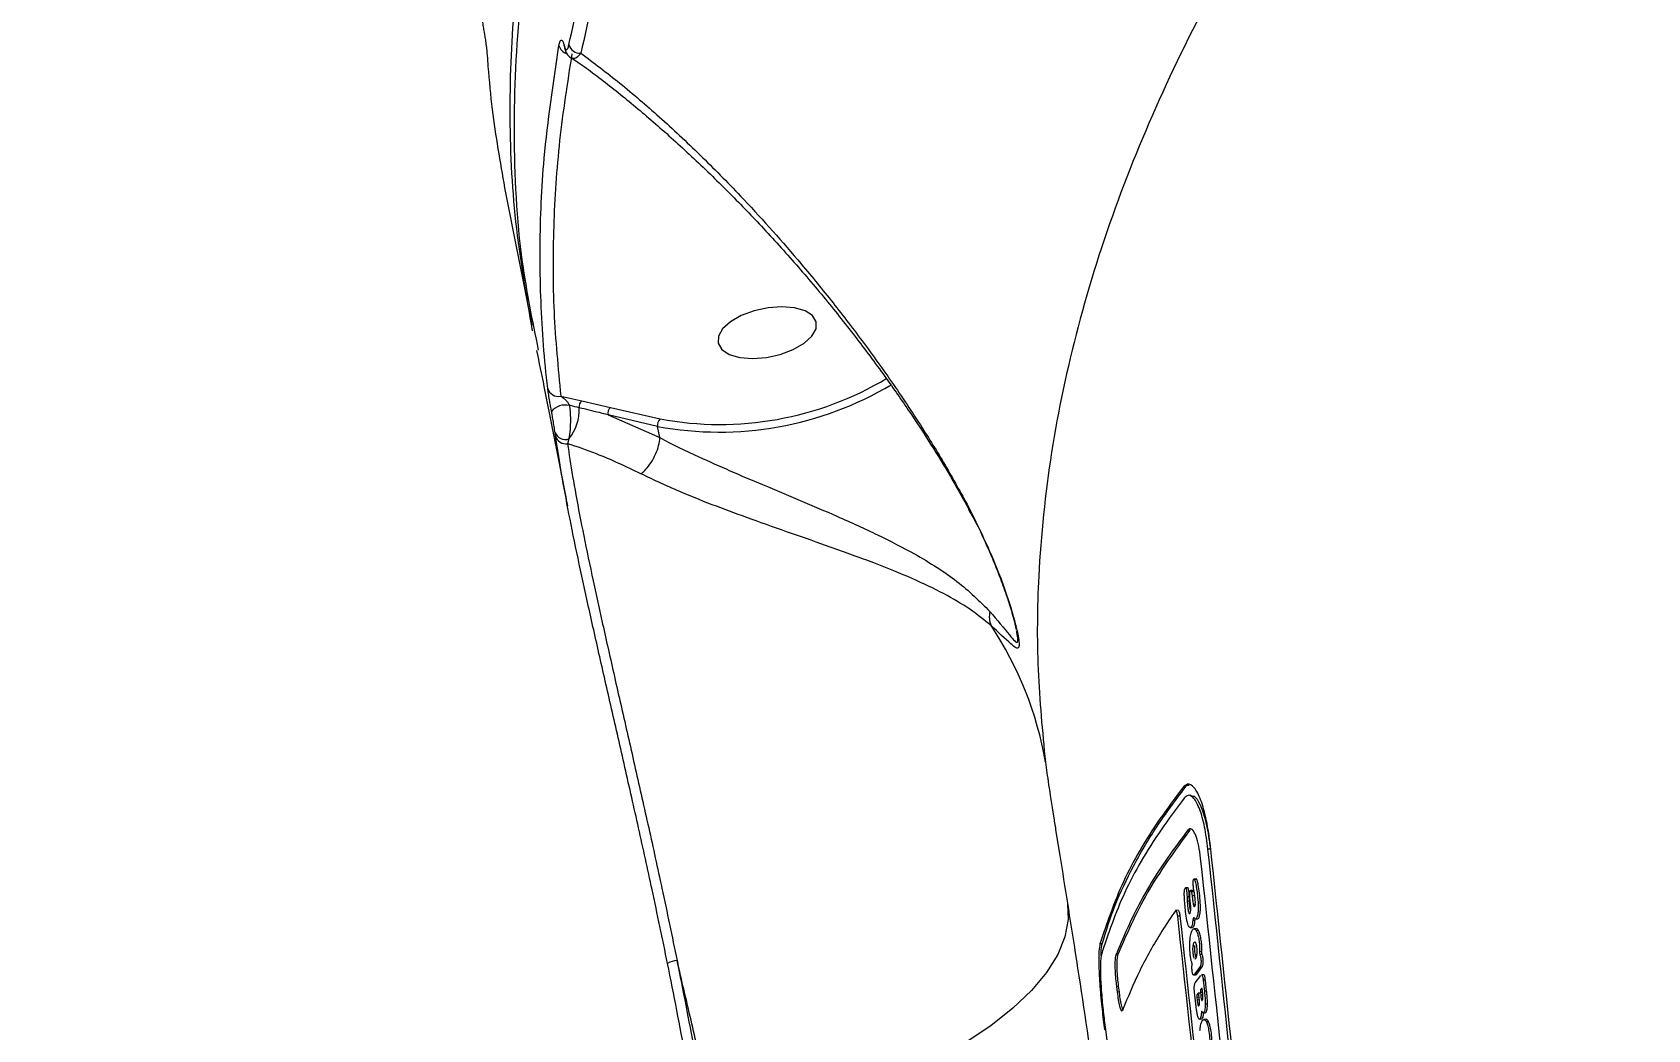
# Model space of a CAD drawing. Header units: millimetres. Extents: x -6523 to 7556, y -5559 to 6101.
# Drawn here: x -2217.9 to -2073.2, y 782.4 to 871.7 of the extents above; entities that cross this region are included whole.
import ezdxf

# ---------------------------------------------------------------- set-up
doc = ezdxf.new("R2010")
doc.units = ezdxf.units.MM
doc.layers.add('DIKOM_ОБЪЕКТ', color=7, linetype='Continuous')
doc.layers.add('DIKOM_РАЗМЕР_ЗОНА', color=7, linetype='Continuous')
doc.styles.add('style1', font='arial.ttf', dxfattribs={"width": 0.8})
doc.dimstyles.new('1-50', dxfattribs={"dimtxt": 300, "dimasz": 200, "dimexe": 100, "dimexo": 0, "dimgap": 100, "dimtad": 1, "dimtxsty": 'style1', "dimcen": 200, "dimclrd": 7, "dimclre": 7, "dimclrt": 7, "dimadec": 1, "dimazin": 2, "dimtfac": 1, "dimtmove": 0, "dimatfit": 2, "dimfxl": 0, "dimlwd": 25, "dimlwe": 18, "dimarcsym": 0})

# ---------------------------------------------------------------- blocks, each defined once
blk = doc.blocks.new('*D13')
at = {"layer": 'Defpoints', "color": 0, "transparency": 16777216}
for p in [(-2358.18, 6101.03), (4341.71, -4605.15), (7455.88, -4605.15)]:
    blk.add_point(p, dxfattribs=at)
at = {"layer": 'DIKOM_РАЗМЕР_ЗОНА', "color": 7, "lineweight": 18, "transparency": 16777216}
for p, q in [((-2358.18, 6101.03), (7555.88, 6101.03)), ((4341.71, -4605.15), (7555.88, -4605.15))]:
    blk.add_line(p, q, dxfattribs=at)
at = {"layer": 'DIKOM_РАЗМЕР_ЗОНА', "color": 7, "lineweight": 25, "transparency": 16777216}
blk.add_line((7455.88, 5701.03), (7455.88, -4205.15), dxfattribs=at)
at = {"layer": 'DIKOM_РАЗМЕР_ЗОНА', "color": 7, "transparency": 16777216}
for points in [[(7389.22, 5701.03), (7522.55, 5701.03), (7455.88, 6101.03)], [(7389.22, -4205.15), (7522.55, -4205.15), (7455.88, -4605.15)]]:
    blk.add_solid(points, dxfattribs=at)
at = {"layer": 'DIKOM_РАЗМЕР_ЗОНА', "color": 7, "transparency": 16777216, "insert": (7222.71, 375.61), "char_height": 300, "attachment_point": 5, "rotation": 90, "style": 'style1'}
blk.add_mtext('10700', dxfattribs=at)

msp = doc.modelspace()

# ---------------------------------------------------------------- linework, layer by layer
at = {"layer": 'DIKOM_ОБЪЕКТ', "color": 7, "linetype": 'Continuous', "lineweight": 15}
for p, q in [((-2175.593, 857.77), (-2173.146, 845.491)), ((-2170.548, 839.134), (-2168.672, 838.707)), ((-2168.672, 838.707), (-2166.095, 838.118)), ((-2166.095, 838.118), (-2161.657, 837.083)), ((-2166.309, 837.448), (-2161.667, 835.419)), ((-2161.871, 836.414), (-2166.309, 837.448)), ((-2161.667, 835.419), (-2161.871, 836.414)), ((-2171.01, 835.558), (-2171.052, 835.847)), ((-2169.828, 835.292), (-2169.944, 834.868)), ((-2161.667, 835.419), (-2161.666, 835.416)), ((-2114.603, 804.116), (-2114.803, 804.102)), ((-2114.123, 803.393), (-2114.324, 803.379)), ((-2126.22, 800.327), (-2125.927, 798.51)), ((-2114.176, 800.266), (-2114.377, 800.252)), ((-2112.375, 798.568), (-2112.576, 798.554)), ((-2113.635, 795.893), (-2113.835, 795.88)), ((-2113.579, 795.829), (-2113.779, 795.815)), ((-2114.388, 795.11), (-2114.588, 795.096)), ((-2113.936, 794.864), (-2114.136, 794.85)), ((-2113.864, 794.747), (-2114.064, 794.733)), ((-2113.794, 794.384), (-2113.995, 794.37)), ((-2115.262, 793.085), (-2115.462, 793.071)), ((-2114.252, 794.315), (-2114.452, 794.301)), ((-2114.24, 793.907), (-2114.44, 793.893)), ((-2113.678, 793.56), (-2113.878, 793.546)), ((-2115.093, 792.572), (-2115.292, 792.558)), ((-2114.176, 791.545), (-2113.976, 791.558)), ((-2113.733, 792.173), (-2113.933, 792.159)), ((-2113.628, 791.448), (-2113.828, 791.434)), ((-2113.701, 792.298), (-2113.501, 792.311)), ((-2122.054, 790.085), (-2122.253, 790.071)), ((-2113.697, 790.217), (-2113.826, 790.208)), ((-2113.423, 791.268), (-2113.623, 791.254)), ((-2120.637, 789.083), (-2120.836, 789.069)), ((-2113.733, 789.882), (-2113.934, 789.868)), ((-2113.128, 789.386), (-2113.329, 789.373)), ((-2113.094, 789.116), (-2113.295, 789.102)), ((-2113.86, 787.297), (-2113.66, 787.31)), ((-2113.321, 787.978), (-2113.778, 787.361)), ((-2113.578, 787.375), (-2113.778, 787.361)), ((-2113.711, 786.588), (-2113.221, 787.251)), ((-2113.578, 787.375), (-2113.121, 787.992)), ((-2113.121, 787.992), (-2113.321, 787.978)), ((-2112.957, 787.312), (-2113.157, 787.298)), ((-2120.577, 786.275), (-2120.776, 786.261)), ((-2120.776, 786.261), (-2120.714, 785.761)), ((-2120.515, 785.775), (-2120.714, 785.761)), ((-2120.515, 785.775), (-2120.577, 786.275)), ((-2113.672, 784.722), (-2113.786, 785.761)), ((-2113.261, 785.679), (-2113.462, 785.665)), ((-2113.053, 785.729), (-2113.253, 785.715)), ((-2113.253, 785.715), (-2113.227, 785.473)), ((-2113.085, 785.984), (-2113.233, 785.974)), ((-2113.123, 786.096), (-2113.143, 786.094)), ((-2113.057, 785.747), (-2113.079, 785.948)), ((-2112.804, 786.833), (-2113.004, 786.819)), ((-2113.004, 786.819), (-2112.896, 785.828)), ((-2112.696, 785.842), (-2112.896, 785.828)), ((-2112.696, 785.842), (-2112.804, 786.833)), ((-2113.374, 785.299), (-2113.568, 785.286)), ((-2113.568, 785.286), (-2113.542, 785.044)), ((-2113.404, 785.554), (-2113.55, 785.544)), ((-2113.342, 785.058), (-2113.542, 785.044)), ((-2113.372, 785.277), (-2113.398, 785.518)), ((-2113.027, 785.487), (-2113.227, 785.473)), ((-2113.051, 785.111), (-2113.17, 785.103)), ((-2112.619, 784.687), (-2112.819, 784.673)), ((-2113.342, 783.339), (-2113.142, 783.353)), ((-2113.046, 783.928), (-2113.165, 783.92)), ((-2113.067, 783.22), (-2112.978, 783.301)), ((-2113.009, 783.901), (-2112.808, 783.915)), ((-2112.74, 783.325), (-2112.94, 783.311)), ((-2112.52, 783.102), (-2112.72, 783.089))]:
    msp.add_line(p, q, dxfattribs=at)
at = {"layer": 'DIKOM_ОБЪЕКТ', "color": 7, "linetype": 'Continuous', "lineweight": 15, "flags": 128}
for points in [[(-2153.377, 842.498), (-2152.132, 842.592), (-2150.881, 842.866), (-2149.725, 843.298), (-2148.759, 843.853), (-2148.059, 844.486), (-2147.684, 845.146), (-2147.663, 845.778), (-2147.998, 846.333), (-2148.661, 846.765), (-2149.6, 847.039), (-2150.738, 847.133), (-2151.983, 847.039), (-2153.234, 846.765), (-2154.389, 846.333), (-2155.356, 845.778), (-2156.055, 845.146), (-2156.431, 844.486), (-2156.452, 843.853), (-2156.117, 843.298), (-2155.453, 842.866), (-2154.514, 842.592), (-2153.377, 842.498)], [(-2125.148, 793.659), (-2125.096, 792.271), (-2125.385, 790.71), (-2126.032, 789.119), (-2127.031, 787.513), (-2128.373, 785.906), (-2130.046, 784.314), (-2132.035, 782.75), (-2134.321, 781.229), (-2136.884, 779.764), (-2139.701, 778.37), (-2142.745, 777.059), (-2145.988, 775.842), (-2149.402, 774.732), (-2152.956, 773.737), (-2156.616, 772.867)]]:
    msp.add_lwpolyline(points, dxfattribs=at)
at = {"layer": 'DIKOM_ОБЪЕКТ', "color": 7, "linetype": 'Continuous', "lineweight": 15}
for centre, radius, start, end in [((-2169.759, 870.754), 0.98, 193.96415, 255.38659), ((-2169.888, 870.516), 0.366, 173.16267, 193.96745), ((-2168.814, 870.873), 1.039, 195.19695, 273.9473), ((-2156.31, 865.776), 29.186, 259.44484, 300.84998), ((-2170.778, 840.071), 0.965, 195.28515, 283.78414), ((-2156.367, 866.074), 30.167, 259.48791, 300.755), ((-2170.115, 836.666), 1.666, 78.15941, 139.13795), ((-2172.929, 837.886), 4.043, 320.09016, 2.83471), ((-2168.166, 838.179), 0.731, 133.75171, 187.31874), ((-2165.595, 837.589), 0.728, 133.37846, 191.1433), ((-2161.156, 836.554), 0.728, 133.39287, 191.11187), ((-2170.161, 836.183), 0.951, 200.64267, 290.51862), ((-2170.097, 835.8), 0.945, 194.80394, 279.32862), ((-2129.916, 819.389), 2.246, 168.17522, 201.22309), ((-2158.073, 801.1), 31.38, 9.62593, 33.84278), ((-2159.907, 786.296), 2.303, 95.6555, 117.8713)]:
    msp.add_arc(centre, radius, start, end, dxfattribs=at)
for points, knots in [([(-1699.299, 1073.953), (-1706.186, 1073.306), (-1719.966, 1072.011), (-1740.772, 1069.315), (-1761.802, 1066.048), (-1783.005, 1062.139), (-1804.307, 1057.601), (-1825.24, 1052.53), (-1845.74, 1046.958), (-1865.755, 1040.922), (-1885.61, 1034.327), (-1905.229, 1027.169), (-1924.536, 1019.461), (-1943.111, 1011.371), (-1960.906, 1002.933), (-1977.894, 994.192), (-1994.347, 985.006), (-2010.183, 975.389), (-2025.33, 965.364), (-2039.466, 955.144), (-2052.563, 944.769), (-2064.62, 934.279), (-2075.824, 923.509), (-2086.1, 912.485), (-2095.389, 901.239), (-2103.495, 890.007), (-2110.417, 878.827), (-2116.176, 867.732), (-2120.861, 856.553), (-2124.408, 845.324), (-2126.786, 834.082), (-2127.836, 823.846), (-2127.942, 814.595), (-2127.404, 809.098), (-2127.135, 806.347)], [0, 0, 0, 0, 0.0311785, 0.0623809, 0.0935594, 0.1256442, 0.1577551, 0.18984, 0.2210202, 0.2522244, 0.2834046, 0.3154897, 0.3476011, 0.3796862, 0.410889, 0.442116, 0.4733188, 0.5054257, 0.5375585, 0.5696655, 0.6009197, 0.6321979, 0.6634522, 0.6956101, 0.7277939, 0.7599519, 0.7912842, 0.8226405, 0.8539729, 0.886209, 0.9184712, 0.9507073, 0.9753306, 1, 1, 1, 1]), ([(-2169.816, 870.601), (-2169.156, 873.597), (-2167.835, 879.589), (-2164.908, 888.679), (-2161.345, 897.831), (-2158.34, 903.968), (-2156.838, 907.037)], [0, 0, 0, 0, 0.2491002, 0.4981992, 0.7490997, 1, 1, 1, 1]), ([(-2155.784, 906.196), (-2157.274, 903.156), (-2160.252, 897.076), (-2163.809, 887.965), (-2166.748, 878.871), (-2168.078, 872.848), (-2168.743, 869.837)], [0, 0, 0, 0, 0.2490998, 0.4981996, 0.7491003, 1, 1, 1, 1]), ([(-2173.066, 844.964), (-2173.631, 848.206), (-2174.766, 854.701), (-2175.233, 864.597), (-2174.773, 874.568), (-2173.798, 882.307), (-2172.812, 886.76), (-2172.572, 887.841)], [0, 0, 0, 0, 0.23376499, 0.4684649, 0.69722107, 0.92649396, 1, 1, 1, 1]), ([(-2172.368, 885.566), (-2173.047, 881.798), (-2174.432, 874.122), (-2174.897, 862.63), (-2174.396, 852.26), (-2173.095, 845.863), (-2172.565, 843.253)], [0, 0, 0, 0, 0.2604022, 0.5304786, 0.8084005, 1, 1, 1, 1]), ([(-2177.688, 873.844), (-2177.675, 873.688), (-2177.651, 873.38), (-2177.579, 872.793), (-2177.497, 872.209), (-2177.439, 871.866), (-2177.411, 871.702)], [0, 0, 0, 0, 0.29745207, 0.58901681, 0.80283678, 1, 1, 1, 1]), ([(-2177.411, 871.702), (-2177.404, 871.662), (-2177.373, 871.486), (-2177.314, 871.12), (-2177.239, 870.588), (-2177.171, 870.033), (-2177.148, 869.761), (-2177.136, 869.62)], [0, 0, 0, 0, 0.0490643, 0.2178967, 0.4266516, 0.7022381, 1, 1, 1, 1]), ([(-2170.71, 870.518), (-2170.694, 870.593), (-2170.646, 870.832), (-2170.547, 871.028), (-2170.425, 871.002), (-2170.329, 870.842), (-2170.277, 870.654), (-2170.251, 870.559)], [0, 0, 0, 0, 0.1605491, 0.5081607, 0.7318744, 0.8653595, 1, 1, 1, 1]), ([(-2177.136, 869.62), (-2177.113, 869.296), (-2176.996, 867.676), (-2176.619, 863.7), (-2175.988, 860.1), (-2175.579, 857.773)], [0, 0, 0, 0, 0.0811579, 0.4058111, 1, 1, 1, 1]), ([(-2171.709, 839.816), (-2171.746, 840.138), (-2171.93, 841.745), (-2172.298, 845.947), (-2172.485, 852.478), (-2172.127, 861.089), (-2171.217, 867.143), (-2170.71, 870.518)], [0, 0, 0, 0, 0.03215756, 0.1607921, 0.41828316, 0.67577468, 1, 1, 1, 1]), ([(-2169.553, 869.765), (-2169.957, 867.175), (-2170.766, 861.994), (-2171.26, 854.299), (-2171.269, 846.662), (-2170.789, 841.643), (-2170.548, 839.134)], [0, 0, 0, 0, 0.2493138, 0.4986288, 0.7493138, 1, 1, 1, 1]), ([(-2170.275, 870.541), (-2170.275, 870.541), (-2170.275, 870.542), (-2170.259, 870.497), (-2170.248, 870.443), (-2170.244, 870.427)], [0, 0, 0, 0, 0.3158735, 0.7974137, 1, 1, 1, 1]), ([(-2170.251, 870.559), (-2170.227, 870.469), (-2170.178, 870.289), (-2170.087, 870.14), (-2169.974, 870.123), (-2169.881, 870.311), (-2169.832, 870.532), (-2169.816, 870.601)], [0, 0, 0, 0, 0.1388412, 0.2767723, 0.4966095, 0.8418743, 1, 1, 1, 1]), ([(-2170.225, 870.388), (-2170.196, 870.272), (-2170.13, 870.021), (-2169.981, 869.713), (-2169.775, 869.534), (-2169.683, 869.455)], [0, 0, 0, 0, 0.3204521, 0.6987788, 1, 1, 1, 1]), ([(-2168.743, 869.837), (-2168.81, 869.751), (-2169.029, 869.47), (-2169.363, 869.273), (-2169.597, 869.417), (-2169.679, 869.468)], [0, 0, 0, 0, 0.2234242, 0.7255632, 1, 1, 1, 1]), ([(-2168.743, 869.837), (-2167.582, 868.96), (-2165.259, 867.207), (-2161.696, 864.147), (-2158.086, 860.781), (-2153.951, 856.588), (-2150.081, 852.281), (-2146.509, 847.946), (-2143.699, 844.31), (-2140.905, 840.442), (-2138.323, 836.565), (-2135.966, 832.75), (-2134.59, 830.241), (-2133.899, 828.981)], [0, 0, 0, 0, 0.1007631, 0.2015258, 0.3037931, 0.406056, 0.5490235, 0.6279416, 0.7068488, 0.7872939, 0.8677082, 0.9335562, 1, 1, 1, 1]), ([(-2169.672, 869.481), (-2169.325, 869.244), (-2167.987, 868.332), (-2165.582, 866.469), (-2162.45, 863.884), (-2159.223, 860.992), (-2156.05, 857.95), (-2152.905, 854.726), (-2149.865, 851.395), (-2146.876, 847.884), (-2144.047, 844.325), (-2141.48, 840.866), (-2139.196, 837.587), (-2137.216, 834.545), (-2135.49, 831.719), (-2134.466, 829.864), (-2133.995, 829.011)], [0, 0, 0, 0, 0.0296619, 0.1145569, 0.201223, 0.2896375, 0.3797047, 0.4606558, 0.5463241, 0.6280368, 0.706022, 0.7807421, 0.8438917, 0.9016496, 0.9548192, 1, 1, 1, 1]), ([(-2172.713, 843.223), (-2172.494, 842.148), (-2171.628, 837.919), (-2170.703, 833.284), (-2170.019, 829.651), (-2169.951, 829.29)], [0, 0, 0, 0, 0.2348769, 0.9239695, 1, 1, 1, 1]), ([(-2171.375, 837.755), (-2171.383, 837.802), (-2171.417, 837.98), (-2171.483, 838.347), (-2171.571, 838.865), (-2171.656, 839.409), (-2171.691, 839.676), (-2171.709, 839.816)], [0, 0, 0, 0, 0.0579554, 0.2244977, 0.4300639, 0.7004947, 1, 1, 1, 1]), ([(-2171.052, 835.847), (-2171.079, 836.024), (-2171.128, 836.345), (-2171.224, 836.916), (-2171.307, 837.393), (-2171.355, 837.651), (-2171.375, 837.755)], [0, 0, 0, 0, 0.3466998, 0.6312454, 0.8513111, 1, 1, 1, 1]), ([(-2170.548, 839.134), (-2170.457, 839.068), (-2170.289, 838.948), (-2170.063, 838.73), (-2169.909, 838.544), (-2169.829, 838.417), (-2169.793, 838.347), (-2169.78, 838.312), (-2169.773, 838.296)], [0, 0, 0, 0, 0.35349872, 0.64997262, 0.8418522, 0.92461414, 0.9644415, 1, 1, 1, 1]), ([(-2169.773, 838.296), (-2169.753, 838.127), (-2169.704, 837.718), (-2169.675, 836.965), (-2169.702, 836.064), (-2169.784, 835.562), (-2169.828, 835.292)], [0, 0, 0, 0, 0.16160059, 0.39134855, 0.67240661, 1, 1, 1, 1]), ([(-2168.891, 838.086), (-2169.152, 838.148), (-2169.446, 838.218), (-2169.74, 838.288), (-2169.773, 838.296)], [0, 0, 0, 0, 0.8864312, 1, 1, 1, 1]), ([(-2166.309, 837.448), (-2166.569, 837.514), (-2167.429, 837.733), (-2168.29, 837.941), (-2168.891, 838.086)], [0, 0, 0, 0, 0.3029788, 1, 1, 1, 1]), ([(-2160.983, 788.332), (-2161.44, 790.535), (-2162.281, 794.597), (-2163.578, 800.479), (-2164.802, 805.906), (-2166.001, 811.151), (-2167.14, 816.145), (-2168.191, 820.839), (-2169.131, 825.192), (-2169.925, 829.127), (-2170.577, 832.657), (-2170.866, 834.592), (-2171.01, 835.558)], [0, 0, 0, 0, 0.1166813, 0.2150847, 0.313798, 0.4122008, 0.5100609, 0.6082266, 0.7060848, 0.8039545, 0.9021318, 1, 1, 1, 1]), ([(-2169.944, 834.868), (-2169.803, 833.922), (-2169.52, 832.028), (-2168.882, 828.572), (-2168.106, 824.718), (-2167.187, 820.453), (-2166.158, 815.854), (-2165.045, 810.959), (-2163.871, 805.818), (-2162.674, 800.498), (-2161.404, 794.731), (-2160.581, 790.749), (-2160.134, 788.588)], [0, 0, 0, 0, 0.0977715, 0.1958573, 0.2936316, 0.3914582, 0.4895941, 0.5874239, 0.6858966, 0.7846795, 0.8831541, 1, 1, 1, 1]), ([(-2163.372, 832.171), (-2164.698, 832.803), (-2166.898, 833.852), (-2169.077, 834.579), (-2169.944, 834.868)], [0, 0, 0, 0, 0.6025876, 1, 1, 1, 1]), ([(-2163.372, 832.171), (-2163.346, 832.19), (-2163.197, 832.298), (-2162.874, 832.597), (-2162.43, 833.175), (-2162.029, 833.925), (-2161.745, 834.717), (-2161.693, 835.183), (-2161.666, 835.416)], [0, 0, 0, 0, 0.0324433, 0.1817504, 0.3863104, 0.5908731, 0.7954321, 1, 1, 1, 1]), ([(-2161.666, 835.416), (-2161.666, 835.416), (-2160.538, 834.758), (-2158.53, 833.856), (-2155.365, 832.42), (-2152.288, 831.12), (-2149.036, 829.761), (-2145.538, 828.272), (-2142.062, 826.691), (-2138.365, 824.774), (-2134.836, 822.548), (-2133.03, 820.757), (-2132.114, 819.849)], [0, 0, 0, 0, 0.0000106, 0.0998791, 0.1756349, 0.2535697, 0.3452431, 0.4393894, 0.5530569, 0.6695361, 0.8324271, 1, 1, 1, 1]), ([(-2132.009, 818.576), (-2132.612, 819.068), (-2133.819, 820.054), (-2136.191, 821.442), (-2139.039, 822.816), (-2142.435, 824.183), (-2146.111, 825.518), (-2149.849, 826.817), (-2153.31, 828.03), (-2156.61, 829.248), (-2160.016, 830.587), (-2162.154, 831.596), (-2163.372, 832.171)], [0, 0, 0, 0, 0.1075936, 0.2154925, 0.3229204, 0.4368073, 0.5505796, 0.6441623, 0.7376601, 0.8166132, 0.8955106, 1, 1, 1, 1]), ([(-2134.028, 828.99), (-2133.889, 828.748), (-2133.12, 827.407), (-2132.189, 825.319), (-2131.195, 822.906), (-2130.77, 821.673), (-2130.578, 821.118)], [0, 0, 0, 0, 0.0962843, 0.5338551, 0.790259, 1, 1, 1, 1]), ([(-2133.899, 828.981), (-2133.911, 828.98), (-2133.972, 828.973), (-2133.984, 828.995), (-2133.994, 829.012)], [0, 0, 0, 0, 0.1947692, 1, 1, 1, 1]), ([(-2133.899, 828.981), (-2132.951, 827.03), (-2131.67, 824.393), (-2130.476, 820.974), (-2129.913, 819.106), (-2129.587, 817.727), (-2129.477, 816.955), (-2129.52, 816.543), (-2129.768, 816.552), (-2130.472, 817.147), (-2131.364, 817.976), (-2132.009, 818.576)], [0, 0, 0, 0, 0.265786, 0.3593775, 0.4543056, 0.5177504, 0.5632796, 0.6085718, 0.6803171, 0.7688747, 1, 1, 1, 1]), ([(-2130.578, 821.118), (-2130.567, 821.085), (-2130.371, 820.537), (-2130.143, 819.747), (-2129.871, 818.761), (-2129.786, 818.372), (-2129.747, 818.197)], [0, 0, 0, 0, 0.0305925, 0.5152527, 0.7806462, 1, 1, 1, 1]), ([(-2132.114, 819.849), (-2131.482, 819.093), (-2130.615, 818.054), (-2129.902, 817.177), (-2129.638, 817), (-2129.593, 817.325), (-2129.639, 817.736), (-2129.715, 818.052), (-2129.725, 818.094)], [0, 0, 0, 0, 0.4909149, 0.6738161, 0.8158064, 0.9014026, 0.9870013, 1, 1, 1, 1]), ([(-2127.135, 806.347), (-2127.051, 805.727), (-2126.88, 804.464), (-2126.521, 802.186), (-2126.285, 800.725), (-2126.22, 800.327)], [0, 0, 0, 0, 0.41319783, 0.84030554, 1, 1, 1, 1]), ([(-2114.803, 804.102), (-2115.513, 803.154), (-2117.636, 800.319), (-2120.387, 795.621), (-2121.63, 791.923), (-2122.253, 790.071)], [0, 0, 0, 0, 0.200505, 0.5996434, 1, 1, 1, 1]), ([(-2114.696, 803.139), (-2115.405, 802.191), (-2117.524, 799.356), (-2120.27, 794.659), (-2121.508, 790.961), (-2122.127, 789.11)], [0, 0, 0, 0, 0.2005374, 0.5996595, 1, 1, 1, 1]), ([(-2122.054, 790.085), (-2121.695, 791.237), (-2120.977, 793.54), (-2119.311, 797.037), (-2117.251, 800.561), (-2115.485, 802.931), (-2114.603, 804.116)], [0, 0, 0, 0, 0.24940345, 0.49880678, 0.74940471, 1, 1, 1, 1]), ([(-2112.351, 798.823), (-2112.457, 799.617), (-2112.671, 801.206), (-2113.198, 803.037), (-2113.801, 804.183), (-2114.365, 804.509), (-2114.677, 804.219), (-2114.803, 804.102)], [0, 0, 0, 0, 0.2119441, 0.4238545, 0.6371409, 0.8528186, 1, 1, 1, 1]), ([(-2112.576, 798.554), (-2112.668, 799.244), (-2112.854, 800.624), (-2113.309, 802.215), (-2113.83, 803.21), (-2114.317, 803.493), (-2114.587, 803.241), (-2114.696, 803.139)], [0, 0, 0, 0, 0.2120265, 0.4240301, 0.6373495, 0.8529923, 1, 1, 1, 1]), ([(-2114.603, 804.116), (-2114.546, 804.19), (-2114.437, 804.332), (-2114.313, 804.302), (-2114.254, 804.287)], [0, 0, 0, 0, 0.5231955, 1, 1, 1, 1]), ([(-2114.117, 803.3), (-2114.02, 803.32), (-2113.749, 803.375), (-2113.278, 802.628), (-2112.795, 801.216), (-2112.508, 799.714), (-2112.4, 798.788), (-2112.375, 798.568)], [0, 0, 0, 0, 0.146245, 0.4060702, 0.6646652, 0.9206229, 1, 1, 1, 1]), ([(-2114.377, 800.252), (-2114.916, 799.534), (-2116.598, 797.297), (-2118.932, 793.557), (-2120.201, 790.566), (-2120.836, 789.069)], [0, 0, 0, 0, 0.19110917, 0.59515499, 1, 1, 1, 1]), ([(-2120.637, 789.083), (-2119.85, 790.93), (-2118.272, 794.629), (-2115.543, 798.385), (-2114.176, 800.266)], [0, 0, 0, 0, 0.4992451, 1, 1, 1, 1]), ([(-2113.235, 797.75), (-2113.286, 798.126), (-2113.387, 798.88), (-2113.632, 799.748), (-2113.911, 800.291), (-2114.172, 800.444), (-2114.317, 800.307), (-2114.377, 800.252)], [0, 0, 0, 0, 0.2122598, 0.4245248, 0.6379685, 0.8534977, 1, 1, 1, 1]), ([(-2101.535, 688.066), (-2102.477, 698.982), (-2105.666, 735.93), (-2109.588, 772.827), (-2112.351, 798.823)], [0, 0, 0, 0, 0.295436, 1, 1, 1, 1]), ([(-2125.935, 798.509), (-2125.478, 795.672), (-2124.43, 789.168), (-2122.867, 778.797), (-2121.232, 767.425), (-2119.664, 755.862), (-2118.162, 744.125), (-2116.73, 732.22), (-2115.369, 720.159), (-2114.087, 707.945), (-2113.029, 697.244), (-2112.434, 690.578), (-2112.209, 688.066)], [0, 0, 0, 0, 0.0814958, 0.1868059, 0.2925497, 0.3987034, 0.5052428, 0.6121446, 0.7193863, 0.8269452, 0.9347995, 1, 1, 1, 1]), ([(-2102.484, 688.066), (-2103.387, 698.625), (-2106.519, 735.218), (-2110.443, 771.755), (-2113.235, 797.75)], [0, 0, 0, 0, 0.2885489, 1, 1, 1, 1]), ([(-2101.776, 688.066), (-2102.709, 698.893), (-2105.883, 735.752), (-2109.805, 772.559), (-2112.576, 798.554)], [0, 0, 0, 0, 0.29372483, 1, 1, 1, 1]), ([(-2113.818, 794.793), (-2113.833, 794.878), (-2113.866, 795.062), (-2113.9, 795.308), (-2113.914, 795.521), (-2113.912, 795.66), (-2113.897, 795.773), (-2113.872, 795.844), (-2113.842, 795.889), (-2113.809, 795.871), (-2113.789, 795.834), (-2113.779, 795.815)], [0, 0, 0, 0, 0.1808201, 0.3933693, 0.4818817, 0.5713175, 0.6499177, 0.7413423, 0.837028, 0.922114, 1, 1, 1, 1]), ([(-2113.779, 795.815), (-2113.75, 795.736), (-2113.678, 795.54), (-2113.594, 795.036), (-2113.514, 794.377), (-2113.458, 793.728), (-2113.45, 793.148), (-2113.48, 792.764), (-2113.55, 792.47), (-2113.636, 792.316), (-2113.726, 792.279), (-2113.775, 792.347), (-2113.796, 792.377)], [0, 0, 0, 0, 0.0813952, 0.2016349, 0.3322544, 0.5010722, 0.5900476, 0.6799119, 0.7567608, 0.8705029, 0.9433031, 1, 1, 1, 1]), ([(-2113.579, 795.829), (-2113.592, 795.855), (-2113.61, 795.892), (-2113.629, 795.889), (-2113.634, 795.888)], [0, 0, 0, 0, 0.6878026, 1, 1, 1, 1]), ([(-2113.502, 792.32), (-2113.481, 792.325), (-2113.417, 792.344), (-2113.336, 792.522), (-2113.274, 792.836), (-2113.249, 793.231), (-2113.263, 793.857), (-2113.334, 794.6), (-2113.426, 795.275), (-2113.513, 795.667), (-2113.562, 795.787), (-2113.579, 795.829)], [0, 0, 0, 0, 0.0611348, 0.1930829, 0.2769551, 0.3609539, 0.4746076, 0.6829009, 0.853313, 0.9483154, 1, 1, 1, 1]), ([(-2114.692, 794.243), (-2114.696, 794.381), (-2114.702, 794.596), (-2114.685, 794.859), (-2114.656, 795.011), (-2114.618, 795.083), (-2114.583, 795.104), (-2114.553, 795.076), (-2114.525, 795.004), (-2114.503, 794.897), (-2114.484, 794.763), (-2114.463, 794.566), (-2114.457, 794.405), (-2114.452, 794.301)], [0, 0, 0, 0, 0.1840426, 0.2877734, 0.3922917, 0.4849576, 0.5578428, 0.6113796, 0.6651621, 0.7300529, 0.7854172, 0.8607065, 1, 1, 1, 1]), ([(-2114.252, 794.315), (-2114.257, 794.428), (-2114.263, 794.579), (-2114.286, 794.799), (-2114.307, 794.946), (-2114.338, 795.057), (-2114.364, 795.106), (-2114.38, 795.106), (-2114.387, 795.106)], [0, 0, 0, 0, 0.3282099, 0.4400666, 0.6662066, 0.7833595, 0.9010354, 1, 1, 1, 1]), ([(-2114.132, 793.554), (-2114.138, 793.615), (-2114.151, 793.737), (-2114.177, 793.974), (-2114.204, 794.22), (-2114.215, 794.464), (-2114.213, 794.622), (-2114.199, 794.734), (-2114.176, 794.813), (-2114.147, 794.856), (-2114.113, 794.845), (-2114.086, 794.797), (-2114.07, 794.751), (-2114.064, 794.733)], [0, 0, 0, 0, 0.0996581, 0.1990096, 0.3906105, 0.5003244, 0.5809856, 0.6494901, 0.7178969, 0.8106437, 0.8812361, 0.9517446, 1, 1, 1, 1]), ([(-2114.064, 794.733), (-2114.056, 794.703), (-2114.039, 794.643), (-2114.016, 794.52), (-2114.002, 794.425), (-2113.995, 794.37)], [0, 0, 0, 0, 0.29573987, 0.5909199, 1, 1, 1, 1]), ([(-2113.995, 794.37), (-2113.988, 794.314), (-2113.974, 794.201), (-2113.954, 794.014), (-2113.931, 793.809), (-2113.904, 793.645), (-2113.883, 793.568), (-2113.878, 793.546)], [0, 0, 0, 0, 0.19676389, 0.39249257, 0.64587544, 0.90121433, 1, 1, 1, 1]), ([(-2113.891, 794.809), (-2113.895, 794.821), (-2113.909, 794.856), (-2113.927, 794.874), (-2113.936, 794.864), (-2113.936, 794.864)], [0, 0, 0, 0, 0.3298832, 0.9968925, 1, 1, 1, 1]), ([(-2113.878, 793.546), (-2113.867, 793.512), (-2113.846, 793.449), (-2113.812, 793.412), (-2113.776, 793.428), (-2113.742, 793.494), (-2113.717, 793.614), (-2113.707, 793.765), (-2113.71, 793.941), (-2113.723, 794.122), (-2113.752, 794.417), (-2113.79, 794.63), (-2113.818, 794.793)], [0, 0, 0, 0, 0.0787057, 0.1440932, 0.2094099, 0.3227371, 0.3956454, 0.4687533, 0.5635594, 0.6475214, 0.7312741, 1, 1, 1, 1]), ([(-2115.497, 793.046), (-2115.904, 792.438), (-2117.108, 790.641), (-2118.789, 787.667), (-2119.746, 785.32), (-2120.224, 784.146)], [0, 0, 0, 0, 0.203406, 0.6014599, 1, 1, 1, 1]), ([(-2115.292, 792.558), (-2115.302, 792.632), (-2115.322, 792.779), (-2115.367, 792.948), (-2115.416, 793.054), (-2115.462, 793.083), (-2115.487, 793.057), (-2115.497, 793.046)], [0, 0, 0, 0, 0.2130556, 0.4262944, 0.6403104, 0.8556496, 1, 1, 1, 1]), ([(-2115.262, 793.076), (-2115.256, 793.079), (-2115.241, 793.088), (-2115.207, 793.047), (-2115.164, 792.952), (-2115.12, 792.782), (-2115.102, 792.64), (-2115.093, 792.572)], [0, 0, 0, 0, 0.0881745, 0.2521417, 0.5087797, 0.7655067, 1, 1, 1, 1]), ([(-2113.933, 792.159), (-2113.944, 792.057), (-2113.967, 791.854), (-2114.047, 791.627), (-2114.149, 791.523), (-2114.266, 791.565), (-2114.374, 791.79), (-2114.488, 792.263), (-2114.61, 793.097), (-2114.661, 793.816), (-2114.692, 794.243)], [0, 0, 0, 0, 0.0747576, 0.1493308, 0.2788156, 0.3717997, 0.4653261, 0.5702704, 0.7446603, 1, 1, 1, 1]), ([(-2114.452, 794.301), (-2114.451, 794.246), (-2114.449, 794.151), (-2114.445, 794.016), (-2114.442, 793.934), (-2114.44, 793.893)], [0, 0, 0, 0, 0.40096966, 0.70029006, 1, 1, 1, 1]), ([(-2114.44, 793.893), (-2114.435, 793.817), (-2114.424, 793.665), (-2114.392, 793.37), (-2114.358, 793.089), (-2114.307, 792.881), (-2114.268, 792.797), (-2114.224, 792.776), (-2114.181, 792.818), (-2114.142, 792.929), (-2114.13, 793.048), (-2114.124, 793.11)], [0, 0, 0, 0, 0.1078623, 0.2151908, 0.4318402, 0.5172738, 0.603404, 0.6798457, 0.7976983, 0.8937843, 1, 1, 1, 1]), ([(-2114.24, 793.907), (-2114.241, 793.934), (-2114.245, 794.016), (-2114.248, 794.152), (-2114.251, 794.261), (-2114.252, 794.315)], [0, 0, 0, 0, 0.20083796, 0.60031505, 1, 1, 1, 1]), ([(-2114.158, 793.157), (-2114.169, 793.228), (-2114.19, 793.357), (-2114.217, 793.611), (-2114.231, 793.792), (-2114.24, 793.907)], [0, 0, 0, 0, 0.3004559, 0.5549047, 1, 1, 1, 1]), ([(-2114.124, 793.11), (-2114.121, 793.151), (-2114.116, 793.255), (-2114.121, 793.411), (-2114.129, 793.516), (-2114.132, 793.554)], [0, 0, 0, 0, 0.29987987, 0.75148102, 1, 1, 1, 1]), ([(-2104.828, 688.066), (-2105.679, 697.657), (-2107.653, 719.882), (-2111.141, 754.714), (-2113.909, 779.944), (-2115.292, 792.558)], [0, 0, 0, 0, 0.2751292, 0.6375642, 1, 1, 1, 1]), ([(-2115.093, 792.572), (-2113.709, 779.961), (-2110.943, 754.739), (-2107.454, 719.902), (-2105.479, 697.669), (-2104.627, 688.066)], [0, 0, 0, 0, 0.3622863, 0.7245717, 1, 1, 1, 1]), ([(-2114.178, 790.533), (-2114.151, 790.715), (-2114.099, 791.078), (-2113.96, 791.373), (-2113.798, 791.491), (-2113.68, 791.332), (-2113.623, 791.254)], [0, 0, 0, 0, 0.2428692, 0.4854154, 0.7493165, 1, 1, 1, 1]), ([(-2113.976, 791.567), (-2113.97, 791.565), (-2113.914, 791.542), (-2113.836, 791.66), (-2113.761, 791.903), (-2113.741, 792.091), (-2113.733, 792.173)], [0, 0, 0, 0, 0.0541599, 0.5324079, 0.7952103, 1, 1, 1, 1]), ([(-2113.796, 792.377), (-2113.806, 792.391), (-2113.829, 792.424), (-2113.866, 792.421), (-2113.9, 792.36), (-2113.923, 792.263), (-2113.93, 792.186), (-2113.933, 792.159)], [0, 0, 0, 0, 0.16844478, 0.40251255, 0.63722784, 0.87193528, 1, 1, 1, 1]), ([(-2113.423, 791.268), (-2113.479, 791.359), (-2113.549, 791.472), (-2113.613, 791.433), (-2113.626, 791.426)], [0, 0, 0, 0, 0.80084011, 1, 1, 1, 1]), ([(-2122.253, 790.071), (-2122.286, 789.882), (-2122.362, 789.457), (-2122.366, 788.134), (-2122.265, 786.301), (-2122.084, 784.285), (-2121.924, 782.992), (-2121.85, 782.395)], [0, 0, 0, 0, 0.1719461, 0.3862978, 0.6007917, 0.8155576, 1, 1, 1, 1]), ([(-2122.141, 789.005), (-2122.14, 789.214), (-2122.138, 789.723), (-2122.085, 789.951), (-2122.054, 790.085)], [0, 0, 0, 0, 0.4092596, 1, 1, 1, 1]), ([(-2114.032, 788.44), (-2114.058, 788.527), (-2114.108, 788.701), (-2114.169, 789.118), (-2114.211, 789.617), (-2114.213, 790.134), (-2114.188, 790.41), (-2114.178, 790.533)], [0, 0, 0, 0, 0.1682364, 0.3358235, 0.5756713, 0.8113354, 1, 1, 1, 1]), ([(-2113.826, 790.208), (-2113.838, 790.19), (-2113.863, 790.152), (-2113.902, 790.051), (-2113.921, 789.937), (-2113.934, 789.868)], [0, 0, 0, 0, 0.2790637, 0.5583118, 1, 1, 1, 1]), ([(-2113.681, 790.2), (-2113.695, 790.217), (-2113.722, 790.25), (-2113.772, 790.264), (-2113.805, 790.23), (-2113.826, 790.208)], [0, 0, 0, 0, 0.2755925, 0.5323301, 1, 1, 1, 1]), ([(-2113.564, 789.126), (-2113.557, 789.187), (-2113.543, 789.309), (-2113.545, 789.546), (-2113.566, 789.787), (-2113.602, 790.006), (-2113.644, 790.138), (-2113.671, 790.183), (-2113.681, 790.2)], [0, 0, 0, 0, 0.1713357, 0.3437572, 0.5325514, 0.7252564, 0.8971826, 1, 1, 1, 1]), ([(-2113.623, 791.254), (-2113.581, 791.166), (-2113.501, 790.998), (-2113.405, 790.568), (-2113.347, 790.121), (-2113.319, 789.702), (-2113.326, 789.475), (-2113.329, 789.373)], [0, 0, 0, 0, 0.2475682, 0.4693904, 0.690675, 0.861009, 1, 1, 1, 1]), ([(-2113.128, 789.386), (-2113.125, 789.507), (-2113.119, 789.748), (-2113.153, 790.196), (-2113.218, 790.666), (-2113.318, 791.057), (-2113.391, 791.204), (-2113.423, 791.268)], [0, 0, 0, 0, 0.16276733, 0.32509088, 0.57170711, 0.81299313, 1, 1, 1, 1]), ([(-2156.616, 772.867), (-2156.977, 774.585), (-2157.687, 777.963), (-2158.87, 783.248), (-2159.711, 786.801), (-2160.134, 788.588)], [0, 0, 0, 0, 0.3395463, 0.6677627, 1, 1, 1, 1]), ([(-2160.134, 788.588), (-2159.607, 785.911), (-2158.808, 781.857), (-2157.877, 776.58), (-2157.459, 773.992), (-2157.25, 772.698)], [0, 0, 0, 0, 0.4928097, 0.7464061, 1, 1, 1, 1]), ([(-2122.127, 789.11), (-2122.156, 788.952), (-2122.219, 788.596), (-2122.224, 787.486), (-2122.143, 785.946), (-2121.992, 784.247), (-2121.859, 783.157), (-2121.797, 782.652)], [0, 0, 0, 0, 0.1709538, 0.3853312, 0.5998523, 0.8146053, 1, 1, 1, 1]), ([(-2120.836, 789.069), (-2120.853, 789.004), (-2120.893, 788.853), (-2120.919, 788.384), (-2120.906, 787.719), (-2120.857, 786.973), (-2120.802, 786.49), (-2120.776, 786.261)], [0, 0, 0, 0, 0.1630675, 0.3776109, 0.5920981, 0.8065936, 1, 1, 1, 1]), ([(-2120.577, 786.275), (-2120.606, 786.53), (-2120.664, 787.04), (-2120.711, 787.806), (-2120.719, 788.457), (-2120.691, 788.89), (-2120.653, 789.028), (-2120.637, 789.083)], [0, 0, 0, 0, 0.2146754, 0.4294085, 0.6440328, 0.8585659, 1, 1, 1, 1]), ([(-2113.934, 789.868), (-2113.94, 789.804), (-2113.954, 789.675), (-2113.951, 789.444), (-2113.931, 789.215), (-2113.899, 789.003), (-2113.856, 788.854), (-2113.827, 788.806), (-2113.815, 788.787)], [0, 0, 0, 0, 0.1776234, 0.3565085, 0.5120469, 0.7004049, 0.8762892, 1, 1, 1, 1]), ([(-2113.615, 788.801), (-2113.632, 788.83), (-2113.665, 788.889), (-2113.706, 789.059), (-2113.735, 789.269), (-2113.753, 789.499), (-2113.752, 789.721), (-2113.739, 789.834), (-2113.733, 789.882)], [0, 0, 0, 0, 0.1725189, 0.3462994, 0.497978, 0.6814939, 0.863441, 1, 1, 1, 1]), ([(-2113.743, 788.751), (-2113.739, 788.748), (-2113.699, 788.725), (-2113.64, 788.831), (-2113.586, 788.985), (-2113.568, 789.098), (-2113.564, 789.126)], [0, 0, 0, 0, 0.0556225, 0.5404093, 0.8866078, 1, 1, 1, 1]), ([(-2113.329, 789.373), (-2113.329, 789.35), (-2113.33, 789.306), (-2113.325, 789.234), (-2113.316, 789.169), (-2113.305, 789.126), (-2113.297, 789.108), (-2113.295, 789.102)], [0, 0, 0, 0, 0.2220951, 0.445044, 0.667403, 0.8900622, 1, 1, 1, 1]), ([(-2113.295, 789.102), (-2113.281, 789.067), (-2113.253, 788.998), (-2113.222, 788.832), (-2113.203, 788.657), (-2113.195, 788.486), (-2113.203, 788.324), (-2113.229, 788.164), (-2113.272, 788.051), (-2113.307, 787.999), (-2113.321, 787.978)], [0, 0, 0, 0, 0.1200998, 0.2408441, 0.352427, 0.4530891, 0.5542985, 0.6688161, 0.8604039, 1, 1, 1, 1]), ([(-2113.094, 789.116), (-2113.097, 789.121), (-2113.104, 789.138), (-2113.115, 789.18), (-2113.125, 789.245), (-2113.13, 789.316), (-2113.129, 789.363), (-2113.128, 789.386), (-2113.128, 789.386)], [0, 0, 0, 0, 0.09481, 0.320675, 0.5448264, 0.7675868, 0.9899148, 1, 1, 1, 1]), ([(-2113.121, 787.992), (-2113.092, 788.037), (-2113.051, 788.101), (-2113.011, 788.268), (-2112.996, 788.42), (-2112.998, 788.605), (-2113.015, 788.796), (-2113.044, 788.976), (-2113.074, 789.072), (-2113.091, 789.109), (-2113.094, 789.116)], [0, 0, 0, 0, 0.2721355, 0.3862617, 0.5015727, 0.6027682, 0.7277013, 0.8564311, 0.9719076, 1, 1, 1, 1]), ([(-2158.025, 772.138), (-2158.455, 774.724), (-2159.105, 778.641), (-2160.139, 784.12), (-2160.702, 786.928), (-2160.983, 788.332)], [0, 0, 0, 0, 0.4927606, 0.746381, 1, 1, 1, 1]), ([(-2114.007, 788.148), (-2114.005, 788.169), (-2114.002, 788.21), (-2114.004, 788.281), (-2114.011, 788.351), (-2114.021, 788.406), (-2114.029, 788.43), (-2114.032, 788.44)], [0, 0, 0, 0, 0.2137279, 0.4283493, 0.6422305, 0.8557358, 1, 1, 1, 1]), ([(-2113.778, 787.361), (-2113.811, 787.323), (-2113.856, 787.272), (-2113.92, 787.328), (-2113.956, 787.417), (-2113.987, 787.567), (-2114.008, 787.743), (-2114.018, 787.935), (-2114.015, 788.066), (-2114.008, 788.131), (-2114.007, 788.148)], [0, 0, 0, 0, 0.3062548, 0.4138185, 0.5223403, 0.6174451, 0.7487645, 0.855588, 0.9626556, 1, 1, 1, 1]), ([(-2113.661, 787.322), (-2113.649, 787.321), (-2113.62, 787.318), (-2113.593, 787.354), (-2113.578, 787.375)], [0, 0, 0, 0, 0.41350929, 1, 1, 1, 1]), ([(-2113.157, 787.292), (-2113.154, 787.294), (-2113.138, 787.306), (-2113.106, 787.273), (-2113.065, 787.184), (-2113.029, 787.026), (-2113.013, 786.896), (-2113.004, 786.819)], [0, 0, 0, 0, 0.0441522, 0.2742347, 0.5063973, 0.7087361, 1, 1, 1, 1]), ([(-2112.804, 786.833), (-2112.813, 786.913), (-2112.83, 787.048), (-2112.867, 787.205), (-2112.909, 787.291), (-2112.94, 787.322), (-2112.956, 787.31), (-2112.957, 787.31)], [0, 0, 0, 0, 0.30236646, 0.5151056, 0.72888597, 0.98288263, 1, 1, 1, 1]), ([(-2120.714, 785.761), (-2120.68, 785.519), (-2120.613, 785.034), (-2120.495, 784.474), (-2120.379, 784.125), (-2120.286, 784.028), (-2120.242, 784.112), (-2120.224, 784.146)], [0, 0, 0, 0, 0.2147534, 0.4295424, 0.6443765, 0.8592003, 1, 1, 1, 1]), ([(-2120.148, 784.121), (-2120.185, 784.194), (-2120.259, 784.341), (-2120.378, 784.858), (-2120.463, 785.374), (-2120.505, 785.697), (-2120.515, 785.775)], [0, 0, 0, 0, 0.3015772, 0.6032853, 0.9050022, 1, 1, 1, 1]), ([(-2113.786, 785.761), (-2113.794, 785.844), (-2113.807, 785.985), (-2113.81, 786.187), (-2113.797, 786.351), (-2113.764, 786.5), (-2113.731, 786.555), (-2113.711, 786.588)], [0, 0, 0, 0, 0.2221492, 0.37659852, 0.53167932, 0.7179351, 1, 1, 1, 1]), ([(-2113.462, 785.665), (-2113.471, 785.652), (-2113.501, 785.611), (-2113.53, 785.571), (-2113.55, 785.544)], [0, 0, 0, 0, 0.3251606, 1, 1, 1, 1]), ([(-2113.398, 785.518), (-2113.401, 785.54), (-2113.407, 785.584), (-2113.421, 785.635), (-2113.436, 785.667), (-2113.45, 785.676), (-2113.458, 785.668), (-2113.462, 785.665)], [0, 0, 0, 0, 0.2122813, 0.4249622, 0.6386877, 0.8539675, 1, 1, 1, 1]), ([(-2113.233, 785.974), (-2113.234, 785.973), (-2113.239, 785.966), (-2113.248, 785.943), (-2113.256, 785.891), (-2113.259, 785.825), (-2113.258, 785.764), (-2113.254, 785.728), (-2113.253, 785.715)], [0, 0, 0, 0, 0.0188162, 0.2359672, 0.4528553, 0.6683306, 0.8821436, 1, 1, 1, 1]), ([(-2113.143, 786.094), (-2113.166, 786.064), (-2113.196, 786.024), (-2113.226, 785.984), (-2113.233, 785.974)], [0, 0, 0, 0, 0.7436825, 1, 1, 1, 1]), ([(-2113.17, 785.103), (-2113.163, 785.08), (-2113.148, 785.035), (-2113.126, 785.011), (-2113.097, 785.011), (-2113.068, 785.044), (-2113.043, 785.127), (-2113.031, 785.228), (-2113.029, 785.375), (-2113.038, 785.552), (-2113.051, 785.684), (-2113.057, 785.747)], [0, 0, 0, 0, 0.0839031, 0.1678348, 0.2285454, 0.3952109, 0.4936446, 0.5926536, 0.6831391, 0.8470102, 1, 1, 1, 1]), ([(-2113.079, 785.948), (-2113.082, 785.97), (-2113.088, 786.014), (-2113.102, 786.065), (-2113.117, 786.097), (-2113.132, 786.106), (-2113.14, 786.098), (-2113.143, 786.094)], [0, 0, 0, 0, 0.21223288, 0.42477051, 0.63864538, 0.85378093, 1, 1, 1, 1]), ([(-2112.896, 785.828), (-2112.884, 785.703), (-2112.858, 785.454), (-2112.827, 785.065), (-2112.821, 784.805), (-2112.819, 784.673)], [0, 0, 0, 0, 0.3305624, 0.6596691, 1, 1, 1, 1]), ([(-2112.619, 784.687), (-2112.621, 784.817), (-2112.626, 785.075), (-2112.657, 785.464), (-2112.683, 785.715), (-2112.696, 785.842)], [0, 0, 0, 0, 0.334672, 0.66490918, 1, 1, 1, 1]), ([(-2113.511, 783.648), (-2113.533, 783.754), (-2113.578, 783.967), (-2113.628, 784.34), (-2113.657, 784.594), (-2113.672, 784.722)], [0, 0, 0, 0, 0.3328016, 0.6642364, 1, 1, 1, 1]), ([(-2113.55, 785.544), (-2113.55, 785.543), (-2113.555, 785.536), (-2113.564, 785.514), (-2113.572, 785.461), (-2113.575, 785.396), (-2113.573, 785.334), (-2113.57, 785.298), (-2113.568, 785.286)], [0, 0, 0, 0, 0.018391, 0.2353836, 0.4520793, 0.6675113, 0.8814434, 1, 1, 1, 1]), ([(-2113.542, 785.044), (-2113.529, 784.935), (-2113.511, 784.78), (-2113.475, 784.611), (-2113.446, 784.53), (-2113.414, 784.504), (-2113.383, 784.533), (-2113.357, 784.592), (-2113.342, 784.686), (-2113.337, 784.768), (-2113.338, 784.817), (-2113.338, 784.829)], [0, 0, 0, 0, 0.2525891, 0.3604105, 0.4694654, 0.5646673, 0.6792628, 0.8024657, 0.8877619, 0.9732607, 1, 1, 1, 1]), ([(-2113.338, 784.829), (-2113.34, 784.882), (-2113.343, 784.984), (-2113.357, 785.133), (-2113.367, 785.229), (-2113.372, 785.277)], [0, 0, 0, 0, 0.3481552, 0.6727207, 1, 1, 1, 1]), ([(-2113.227, 785.473), (-2113.222, 785.429), (-2113.212, 785.342), (-2113.194, 785.213), (-2113.178, 785.14), (-2113.17, 785.103)], [0, 0, 0, 0, 0.33438864, 0.66180348, 1, 1, 1, 1]), ([(-2112.819, 784.673), (-2112.821, 784.576), (-2112.826, 784.382), (-2112.867, 784.133), (-2112.932, 783.963), (-2113.006, 783.875), (-2113.068, 783.934), (-2113.095, 783.996), (-2113.104, 784.016)], [0, 0, 0, 0, 0.16695075, 0.33425082, 0.55386515, 0.78629752, 0.9305813, 1, 1, 1, 1]), ([(-2112.809, 783.925), (-2112.803, 783.923), (-2112.765, 783.912), (-2112.711, 784.027), (-2112.653, 784.21), (-2112.623, 784.448), (-2112.62, 784.614), (-2112.619, 784.687)], [0, 0, 0, 0, 0.06514702, 0.36639167, 0.62295123, 0.83558979, 1, 1, 1, 1]), ([(-2113.165, 783.92), (-2113.172, 783.824), (-2113.184, 783.631), (-2113.237, 783.422), (-2113.312, 783.332), (-2113.393, 783.337), (-2113.463, 783.47), (-2113.496, 783.594), (-2113.511, 783.648)], [0, 0, 0, 0, 0.1621244, 0.3255468, 0.5221325, 0.7329095, 0.8834405, 1, 1, 1, 1]), ([(-2113.293, 782.322), (-2113.28, 782.44), (-2113.25, 782.737), (-2113.17, 783.05), (-2113.098, 783.17), (-2113.067, 783.22)], [0, 0, 0, 0, 0.2748353, 0.6946032, 1, 1, 1, 1]), ([(-2113.104, 784.016), (-2113.108, 784.024), (-2113.117, 784.043), (-2113.132, 784.05), (-2113.147, 784.034), (-2113.158, 783.995), (-2113.164, 783.953), (-2113.165, 783.926), (-2113.165, 783.92)], [0, 0, 0, 0, 0.1534487, 0.351495, 0.5503791, 0.7493159, 0.9479792, 1, 1, 1, 1]), ([(-2113.143, 783.369), (-2113.128, 783.368), (-2113.084, 783.365), (-2113.025, 783.466), (-2112.981, 783.679), (-2112.971, 783.85), (-2112.965, 783.934)], [0, 0, 0, 0, 0.1800722, 0.5194204, 0.7620907, 1, 1, 1, 1]), ([(-2112.939, 783.288), (-2112.899, 783.288), (-2112.827, 783.289), (-2112.753, 783.151), (-2112.72, 783.089)], [0, 0, 0, 0, 0.543931, 1, 1, 1, 1]), ([(-2112.52, 783.102), (-2112.552, 783.163), (-2112.625, 783.301), (-2112.698, 783.306), (-2112.739, 783.308)], [0, 0, 0, 0, 0.4422219, 1, 1, 1, 1]), ([(-2112.72, 783.089), (-2112.677, 782.982), (-2112.592, 782.767), (-2112.485, 782.2), (-2112.418, 781.563), (-2112.393, 780.905), (-2112.417, 780.558), (-2112.428, 780.386)], [0, 0, 0, 0, 0.19224422, 0.38487498, 0.62834693, 0.81662766, 1, 1, 1, 1]), ([(-2112.228, 780.4), (-2112.216, 780.575), (-2112.193, 780.924), (-2112.218, 781.585), (-2112.285, 782.218), (-2112.392, 782.783), (-2112.477, 782.996), (-2112.52, 783.102)], [0, 0, 0, 0, 0.1865146, 0.3732463, 0.6171798, 0.8080507, 1, 1, 1, 1]), ([(-2121.797, 782.652), (-2120.163, 769.578), (-2116.897, 743.432), (-2113.523, 711.893), (-2111.97, 693.422), (-2111.52, 688.066)], [0, 0, 0, 0, 0.4152222, 0.83044148, 1, 1, 1, 1])]:
    msp.add_open_spline(points, degree=3, knots=knots, dxfattribs=at)

# ---------------------------------------------------------------- dimensions: what is measured, and where the dimension line sits
at = {"layer": 'DIKOM_РАЗМЕР_ЗОНА'}
dim = msp.add_linear_dim(base=(7455.882, -4605.145), p1=(-2358.182, 6101.03), p2=(4341.706, -4605.145), angle=90, text='10700', dimstyle='1-50', override={"dimasz": 400, "dimgap": 80}, dxfattribs=at)
dim.commit()
dim.dimension.update_dxf_attribs({"geometry": '*D13', "text_midpoint": (7455.882, 375.606), "dimtype": 160})

doc.saveas('drawing.dxf')
